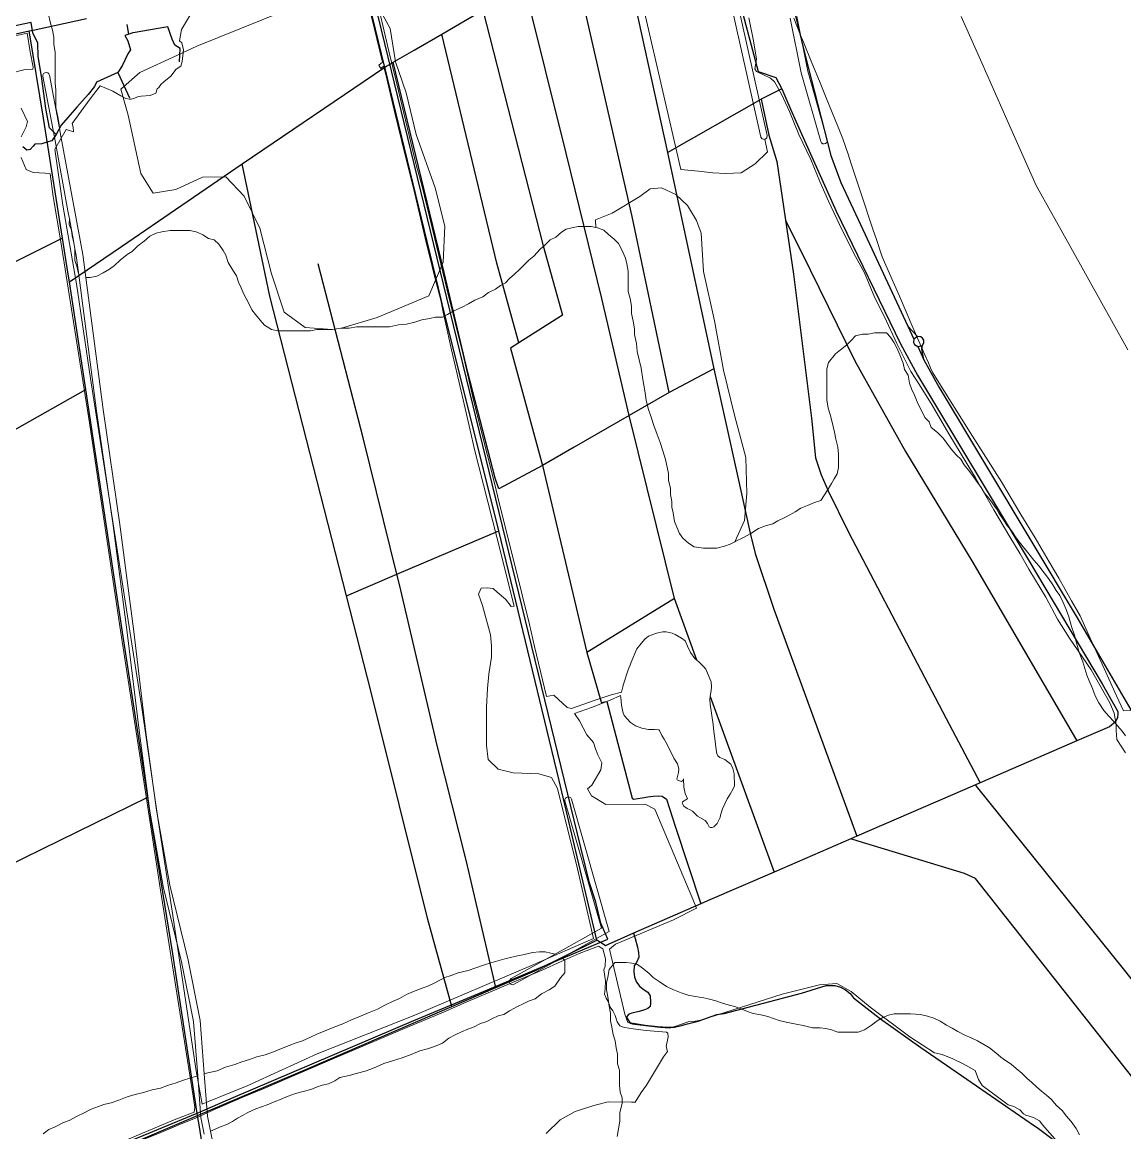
# Model space of a CAD drawing. Header units: metres. Extents: x 3 to 1027712, y 40 to 4430649.
# Drawn here: x 508884 to 510872, y 4403240 to 4405242 of the extents above; entities that cross this region are included whole.
import ezdxf

# ---------------------------------------------------------------- set-up
doc = ezdxf.new("R2010")
doc.units = ezdxf.units.M
doc.header["$MEASUREMENT"] = 0
doc.layers.add('Carreteras_5_km', color=2, linetype='Continuous', lineweight=30)
doc.layers.add('Cauces_artificiales_5_km', color=141, linetype='Continuous', lineweight=30)
for name, color, linetype, lineweight, true_color in [('Habitats_5_km', 7, 'Continuous', 9, 0xbefad2), ('Humedales_5_km', 7, 'Continuous', 9, 0xdbcafc), ('Itinerarios_Espacios_naturales_Protegidos_5_km', 7, 'Continuous', 30, 0x3800b0), ('Zonas_Interes_Minero_5_km', 7, 'Continuous', 9, 0xc0fac1)]:
    doc.layers.add(name, color=color, linetype=linetype, lineweight=lineweight, true_color=true_color)

msp = doc.modelspace()

# ---------------------------------------------------------------- linework, layer by layer
at = {"layer": 'Carreteras_5_km'}
for p, q in [((510498.2, 4404675.3, 2.1), (510480.7, 4404693.7, 2.1)), ((510480.7, 4404693.7, 2.1), (510491.6, 4404670.2, 2.1)), ((510498.2, 4404675.3, 2.1), (510491.6, 4404670.2, 2.1)), ((510498.4, 4404657.5, 2.2), (510507.1, 4404659.1, 2.3)), ((510498.4, 4404657.5, 2.2), (510509.4, 4404633.1, 2.2)), ((510509.3, 4404668.9, 2.2), (510507.3, 4404672.3, 2.2))]:
    msp.add_line(p, q, dxfattribs=at)
for points in [[(510231.9, 4405443.5, 1.4), (510295.2, 4405184.4, 1.4), (510341.8, 4405001.7, 1.5), (510360.1, 4404953.1, 1.5), (510395.5, 4404877, 1.7), (510480.7, 4404693.7, 2.1)], [(510507.3, 4404672.3, 2.2), (510503.9, 4404674.8, 2.2), (510498.2, 4404675.3, 2.1)], [(510491.6, 4404670.2, 2.1), (510490.7, 4404664.6, 2.1), (510492.5, 4404661, 2.1), (510498.4, 4404657.5, 2.2)], [(510509.4, 4404633.1, 2.2), (510506, 4404652.9, 2.3), (510507.1, 4404659.1, 2.3)], [(510507.1, 4404659.1, 2.3), (510509.7, 4404664.2, 2.3), (510509.3, 4404668.9, 2.2)], [(510509.4, 4404633.1, 2.2), (510537.2, 4404583.2, 2), (510785.9, 4404168.2, 2.1), (510882.6, 4404002.4, 2), (510884, 4404000.1, 2)]]:
    msp.add_polyline3d(points, dxfattribs=at)
at = {"layer": 'Cauces_artificiales_5_km'}
for p, q in [((510047.5, 4405007, 3.7), (510216.3, 4405103.2, 3.2)), ((510059.8, 4404203, 2.8), (509902, 4404105.7, 2.5)), ((510124.2, 4404026.3, 0.4), (510239.4, 4403709.8, 2.5))]:
    msp.add_line(p, q, dxfattribs=at)
for points in [[(510128.5, 4405462.9, 2.4), (510210.7, 4405152.8, 2.4), (510242.8, 4405142, 2.8), (510253.7, 4405121.9, 2.9), (510269.7, 4405084.2, 2.9), (510286.6, 4405046.3, 2.9), (510351.5, 4404901.3, 2.9), (510467.4, 4404662.3, 2.9), (510497.8, 4404605.4, 2.9), (510699.1, 4404270.4, 3.4), (510830.9, 4404049, 2.2), (510859.1, 4403998.9, 2.5), (510859.2, 4403995.3, 2.5), (510858.2, 4403988.3, 2.5), (510855.2, 4403981.8, 2.5), (510854.6, 4403980.4, 2.5), (510843.9, 4403971.8, 2.5), (510785.3, 4403946.4, 2.5), (510610.9, 4403870.8, 2.5), (510602.3, 4403867, 2.5), (510583.1, 4403858.7, 2.5), (510388.9, 4403774.6, 2.5), (510377.6, 4403769.7, 2.5), (510239.4, 4403709.8, 2.5), (510119.4, 4403657.8, 2.5), (510107.5, 4403652.6, 2.5), (509986.4, 4403599.4, 2.5), (509940.3, 4403579.2, 2.5), (509935.5, 4403576.9, 2.5), (509935.2, 4403577.1, 2.5), (509920.2, 4403587, 2)], [(509959, 4405409.4, 2.5), (510047.5, 4405007, 3.7), (510130.8, 4404616.9, 3.7), (510172.8, 4404426.9, 3.7), (510196.2, 4404320.8, 3.6), (510205.4, 4404284, 3.6), (510239.1, 4404183.4, 3.3), (510309.3, 4403991.3, 2.9), (510388.9, 4403774.6, 2.5)], [(509468.8, 4404207.9, 3.5), (509559.6, 4404246.8, 3), (509655.5, 4404287.6, 2.5), (509743.3, 4404324.8, 2.5), (509641.4, 4404734.3, 2.8), (509635.8, 4404757.3, 2.8), (509634.6, 4404762.3, 2.8), (509538.1, 4405160.8, 2.8), (509537.6, 4405162.9, 2.8), (509493.5, 4405343.7, 2.2), (509493.5, 4405343.7, 2.2), (509490.4, 4405356.3, 2.2)], [(510050.5, 4404574.1, 2.6), (509983.7, 4404891.6, 2.8), (509876.6, 4405360.3, 2.5)], [(510100.4, 4404091.6, 0.4), (510059.8, 4404203, 2.8), (509978.2, 4404532.7, 2.9), (509929.3, 4404743.9, 3), (509864.5, 4405005.9, 3), (509789.6, 4405308.3, 2.5)], [(508969.4, 4404773.6, 3.6), (509063.1, 4404837.6, 3.2), (509280.8, 4404986.8, 3.2), (509538.1, 4405160.8, 3.2), (509541.2, 4405162.9, 3.2), (509545.4, 4405165.3, 3.2), (509553, 4405169.7, 3), (509590.6, 4405191.3, 2.5), (509640.7, 4405220.5, 2.5), (509714.3, 4405263.4, 2.5)], [(509714.3, 4405263.4, 2.5), (509823.3, 4404838.8, 2.6), (509858.1, 4404713.8, 2.6), (509779.2, 4404663.7, 2.6), (509764.7, 4404654.5, 2.6), (509822.1, 4404442.9, 2.6), (509902, 4404105.7, 2.5), (509927.3, 4404018.5, 2.5), (509927.3, 4404018.5, 2.5), (509928.1, 4404015.6, 2.5), (509938.3, 4404017.5, 2.5), (509983.5, 4403842.9, 2.5), (509986.3, 4403841.4, 2.6), (510001.8, 4403843.3, 2.7), (510011.7, 4403845.2, 2.7), (510021.6, 4403846.7, 2.7), (510031.8, 4403846.9, 2.7), (510038.1, 4403846.6, 2.7), (510045.4, 4403841.2, 2.7), (510062, 4403790.7, 2.7), (510107.5, 4403652.6, 2.5)], [(508848.6, 4405215.8, 2.2), (508896.8, 4405226.1, 3.2), (508904.2, 4405227.7, 2.2), (509000.4, 4405248.3, 2.2)], [(509200.6, 4403270.9, 4.7), (509155.7, 4403562.3, 5), (509117.1, 4403803.3, 3.7), (509110.8, 4403844.5, 3.6), (509065.4, 4404142.2, 3.6), (508998.9, 4404579.8, 3.6), (508969.4, 4404773.6, 3.6), (508967.2, 4404787.9, 3.6), (508956.9, 4404852.8, 3.5), (508922.6, 4405068.8, 3.2), (508896.8, 4405226.1, 3.2)], [(509779.2, 4404663.7, 2.6), (509740, 4404807.7, 3.5), (509640.7, 4405220.5, 2.5)], [(510130.8, 4404616.9, 3.7), (510050.5, 4404574.1, 2.6), (509978.2, 4404532.7, 2.6), (509879.2, 4404475.9, 2.6), (509822.1, 4404442.9, 2.4), (509743.3, 4404400.8, 2), (509736.9, 4404419.7, 2), (509687.7, 4404610.1, 1.8), (509639.7, 4404813.4, 1.8), (509553, 4405169.7, 3)], [(510253.7, 4405121.9, 2.9), (510216.3, 4405103.2, 3.2), (510229.9, 4405038.1, 3.2), (510244.3, 4404990.7, 3.2), (510256.6, 4404909.5, 3.2), (510260.3, 4404884.8, 3.2), (510274.7, 4404787.5, 3.2), (510306.8, 4404528.2, 3.2), (510314, 4404456.8, 3.2), (510324.3, 4404425.8, 3.2), (510336.8, 4404397.2, 3.2), (510373.7, 4404322.3, 3.2), (510549.4, 4403986.5, 2.8), (510610.9, 4403870.8, 2.5)], [(509659, 4403467.3, 4.9), (509615.6, 4403624, 3.6), (509512.6, 4404036.7, 3.6), (509468.8, 4404207.9, 3.5), (509330.4, 4404748.2, 3.4), (509280.8, 4404986.8, 3.2)], [(510260.3, 4404884.8, 3.2), (510304.4, 4404795.2, 3.2), (510385.5, 4404630.3, 3.2), (510476.3, 4404468.2, 3.2), (510597.8, 4404267.8, 3.2), (510785.3, 4403946.4, 2.5)], [(508956.9, 4404852.8, 3.5), (508708.3, 4404728.7, 3.4), (508451.4, 4404600.1, 3.4), (508249.7, 4404497.1, 3.4), (508142, 4404443.4, 3.4), (508125.4, 4404437.2, 3.4), (508073.5, 4404411.4, 3.4), (507760.9, 4404255.9, 3.4), (507566.6, 4404159.2, 3.4), (507301.6, 4404026.4, 3.4), (506976.3, 4403859.6, 3.4), (506853.4, 4403795.9, 3.4), (506848.3, 4403793.4, 3.4), (506841.9, 4403790.3, 2.5), (506838.5, 4403788.7, 2.5)], [(509738.1, 4403501.4, 4.4), (509685.2, 4403728.9, 6.4), (509632.9, 4403935.3, 3.6), (509564.2, 4404228, 2.8), (509559.6, 4404246.8, 2.8), (509498.8, 4404492.8, 2.7), (509418, 4404806, 2.7)], [(507360, 4403651.8, 1.1), (508089.2, 4404065.1, 0.2), (508259.8, 4404161.7, 0), (508260, 4404161.8, 0), (508998.9, 4404579.8, 0.3)], [(508621.9, 4403038.3, 0.5), (508906.9, 4403145.9, 4.6), (509200.6, 4403270.9, 4.7), (509400.7, 4403356.1, 6.4), (509659, 4403467.3, 4.9), (509738.1, 4403501.4, 4.4), (509808.5, 4403531.7, 4), (509920.2, 4403587, 2), (509852.3, 4403874.6, 2), (509743.3, 4404324.8, 2.5)], [(511435, 4402818.9, 2.4), (511358.2, 4402918, 2.4), (511173.2, 4403152.4, 2.4), (511169.8, 4403156.7, 2.4), (510869.1, 4403535.4, 2.2), (510606.9, 4403861.3, 2.5), (510602.3, 4403867, 2.5)], [(508326.2, 4403457.3, 4.9), (508365.5, 4403477.3, 4.3), (508632.5, 4403610.4, 4.2), (509110.8, 4403844.5, 3.6)], [(511341.6, 4402768, 4.3), (511096.3, 4403075.2, 2.7), (511089.6, 4403083.6, 2.6), (510982.9, 4403216.2, 1.8), (510602.6, 4403698.4, 1.8), (510582.8, 4403707.3, 1.8), (510390.8, 4403765.7, 2.5), (510377.6, 4403769.7, 2.5)], [(509986.4, 4403599.4, 2.5), (509989, 4403590.1, 2.2), (509993.4, 4403574.3, 1.5), (509995.4, 4403564.4, 1.5), (509995.6, 4403556.2, 1.5), (509991.8, 4403546.9, 1.5), (509987.6, 4403540.4, 1.5), (509986.5, 4403530.5, 1.5), (509987.7, 4403520.4, 1.5), (509991.8, 4403511, 1.6), (509997.3, 4403503.2, 1.7), (510005.5, 4403497.6, 1.9), (510012, 4403493.4, 1.9), (510016, 4403486.7, 1.9), (510016.9, 4403475.1, 1.9), (510016.9, 4403472.5, 1.9), (510016, 4403467.2, 2), (510012, 4403463.6, 2), (510006.2, 4403461.2, 2), (509996.6, 4403458.3, 2), (509983.2, 4403455.6, 2), (509978, 4403453.4, 2), (509974, 4403449.5, 2), (509974.2, 4403446.7, 2), (509975.1, 4403445, 2), (509976.9, 4403442, 2), (509979.7, 4403438.6, 2), (509985.5, 4403436.5, 1.4), (509985.6, 4403437, 1.3), (510007.4, 4403433.7, 1), (510029.3, 4403431.5, 0.8), (510047.6, 4403429.8, 0.9), (510060.1, 4403429.8, 0.8), (510070.5, 4403432.6, 0.8), (510083.5, 4403436.3, 0.8), (510102.9, 4403440.9, 0.8), (510119.5, 4403446.8, 1.9), (510136.5, 4403453.1, 4.1), (510149.6, 4403455, 4.1), (510289, 4403491.4, 4.1), (510333.3, 4403505.3, 4), (510349.2, 4403505.4, 3.3), (510359.2, 4403502, 3.5), (510368.4, 4403497.3, 4), (510376.7, 4403490.9, 4.1), (510382.7, 4403482.7, 4.2), (510423.5, 4403450.9, 3.6), (510431.6, 4403445.1, 3.6), (510504.1, 4403393.4, 3.6), (510604.6, 4403324.5, 4), (510709, 4403252.2, 3.6), (510713.4, 4403249, 3.6), (510781, 4403198.9, 3.6)], [(509373.4, 4402164.1, 6.3), (509360.3, 4402253.8, 4.5), (509299.6, 4402643.1, 4.5), (509205, 4403242.4, 4.7), (509203.8, 4403250.2, 4.7), (509200.6, 4403270.9, 4.7)]]:
    msp.add_polyline3d(points, dxfattribs=at)
at = {"layer": 'Habitats_5_km'}
for points in [[(510125.1, 4405467.4), (510121.4, 4405464.4), (510120.6, 4405459.9), (510215.6, 4405034.9), (510218.2, 4405031.4), (510222.7, 4405030.4), (510227.4, 4405008.4), (510205.4, 4404986.4), (510180.4, 4404970.4), (510152.4, 4404969.4), (510129.4, 4404970.4), (510103.4, 4404973.4), (510071.4, 4404976.4), (509973.4, 4405401.4), (509995.4, 4405428.4), (510023.4, 4405450.4), (510047.4, 4405466.4), (510060.4, 4405472.4), (510085.4, 4405484.4), (510121.4, 4405482.4)], [(510125.1, 4405467.4), (510129.7, 4405466.4), (510132.3, 4405462.9), (510227.3, 4405037.9), (510226.5, 4405033.4), (510222.7, 4405030.4), (510218.2, 4405031.4), (510215.6, 4405034.9), (510120.6, 4405459.9), (510121.4, 4405464.4)], [(509918, 4404871.6), (509917.4, 4404885.4), (509947.4, 4404897.4), (509997.4, 4404927.4), (510016.4, 4404941.4), (510036.4, 4404943.4), (510062.4, 4404931.4), (510083.4, 4404911.4), (510099.4, 4404884.4), (510108.4, 4404861.4), (510112.4, 4404792.4), (510132.4, 4404703.4), (510148.4, 4404614.4), (510168.4, 4404533.4), (510188.4, 4404457.4), (510190.4, 4404392.4), (510186.4, 4404343.4), (510168.8, 4404305.2), (510160.5, 4404301.1), (510150.3, 4404297.3), (510136.3, 4404293.5), (510126.2, 4404293.5), (510112.2, 4404293.6), (510095.6, 4404296.2), (510085.5, 4404302.5), (510075.3, 4404311.5), (510069, 4404320.4), (510064, 4404331.8), (510060.2, 4404342), (510057.7, 4404357.2), (510055.2, 4404367.4), (510055.2, 4404377.6), (510052.7, 4404390.3), (510052.8, 4404401.7), (510049, 4404415.7), (510049.1, 4404428.4), (510046.6, 4404439.9), (510044.1, 4404453.8), (510039.1, 4404469.1), (510034, 4404484.4), (510029, 4404498.4), (510022.7, 4404514.9), (510017.7, 4404530.1), (510012.6, 4404545.4), (510008.9, 4404560.7), (510006.4, 4404577.2), (510002.7, 4404597.5), (510000.2, 4404617.9), (509996.4, 4404633.1), (509992.7, 4404648.4), (509991.5, 4404662.4), (509987.7, 4404678.9), (509987.8, 4404689.1), (509985.3, 4404703), (509982.8, 4404717), (509982.8, 4404729.7), (509980.3, 4404743.7), (509976.6, 4404756.4), (509976.6, 4404770.4), (509976.7, 4404783.1), (509976.7, 4404793.3), (509974.2, 4404806), (509971.7, 4404816.2), (509965.4, 4404831.4), (509959.1, 4404842.9), (509951.5, 4404850.5), (509941.3, 4404859.4), (509932.5, 4404867.1), (509921, 4404870.9)], [(509844.8, 4403561.9), (509928.3, 4403608.4), (509862.6, 4403837.9), (509862.5, 4403840.4), (509863.5, 4403842.9), (509865.4, 4403844.4), (509868, 4403845.4), (509870.7, 4403844.9), (509872.9, 4403843.4), (509874.2, 4403840.9), (509942.5, 4403602.4), (509857.2, 4403555), (509771.3, 4403507.4), (509768.7, 4403506.4), (509766.1, 4403506.9), (509763.9, 4403508.4), (509762.6, 4403510.9), (509762.5, 4403513.4), (509763.6, 4403515.9), (509765.5, 4403517.9)], [(509857.2, 4403555), (509862.4, 4403550.8), (509862.4, 4403539.3), (509862.3, 4403527.9), (509854.6, 4403519), (509844.4, 4403503.8), (509834.2, 4403497.5), (509820.2, 4403489.9), (509808.7, 4403481), (509797.2, 4403477.2), (509787, 4403472.1), (509776.8, 4403467.1), (509762.8, 4403459.5), (509752.6, 4403453.2), (509742.4, 4403450.6), (509732.2, 4403445.6), (509722, 4403440.5), (509710.5, 4403436.7), (509699.1, 4403430.4), (509687.6, 4403426.6), (509676.1, 4403421.6), (509664.7, 4403416.5), (509653.2, 4403410.2), (509641.7, 4403401.3), (509627.7, 4403395), (509614.9, 4403391.2), (509600.9, 4403387.4), (509585.6, 4403381.1), (509569.1, 4403374.8), (509553.8, 4403369.7), (509535.9, 4403364.7), (509523.2, 4403358.4), (509513, 4403354.6), (509502.8, 4403350.8), (509488.8, 4403347), (509473.5, 4403343.2), (509457, 4403339.5), (509448, 4403333.1), (509436.6, 4403328.1), (509425.1, 4403325.6), (509414.9, 4403321.8), (509404.7, 4403318), (509390.7, 4403314.2), (509376.7, 4403310.4), (509363.9, 4403305.4), (509351.2, 4403300.3), (509338.5, 4403295.3), (509325.7, 4403290.2), (509315.5, 4403286.4), (509305.3, 4403282.6), (509291.3, 4403276.3), (509282.4, 4403271.2), (509272.2, 4403266.2), (509263.2, 4403259.8), (509253, 4403254.8), (509242.9, 4403251), (509223.8, 4403242.3), (509218.4, 4403269.4), (509212.6, 4403345.7), (509219.1, 4403347.6), (509235.6, 4403351.4), (509250.9, 4403357.7), (509267.5, 4403362.8), (509280.2, 4403367.8), (509294.2, 4403371.6), (509307, 4403376.7), (509322.2, 4403380.4), (509337.5, 4403385.5), (509351.6, 4403391.8), (509365.6, 4403396.9), (509378.3, 4403401.9), (509389.8, 4403405.7), (509403.8, 4403412), (509416.6, 4403418.3), (509430.6, 4403423.4), (509444.6, 4403429.7), (509462.4, 4403436), (509477.7, 4403443.6), (509494.3, 4403449.9), (509509.6, 4403456.3), (509524.9, 4403462.6), (509538.9, 4403470.2), (509551.7, 4403476.5), (509564.4, 4403481.5), (509577.1, 4403489.1), (509589.9, 4403494.2), (509605.2, 4403500.5), (509615.4, 4403504.3), (509629.4, 4403510.6), (509646, 4403519.5), (509657.4, 4403523.3), (509670.2, 4403528.3), (509688, 4403532.1), (509702, 4403537.1), (509717.3, 4403542.2), (509728.8, 4403546), (509741.5, 4403549.8), (509754.3, 4403553.5), (509767, 4403556.1), (509777.2, 4403558.6), (509789.9, 4403561.1), (509803.9, 4403564.9), (509816.7, 4403566.1), (509826.8, 4403566.1), (509837, 4403563.5), (509844.8, 4403561.9), (509765.5, 4403517.9), (509763.6, 4403515.9), (509762.5, 4403513.4), (509762.6, 4403510.9), (509763.9, 4403508.4), (509766.1, 4403506.9), (509768.7, 4403506.4), (509771.3, 4403507.4)]]:
    msp.add_lwpolyline(points, close=True, dxfattribs=at)
for points in [[(509529.4, 4405263.4), (509547.4, 4405230.4), (509557.4, 4405170.4), (509576.4, 4405114.4), (509594.4, 4405039.4), (509628.4, 4404943.4), (509646.4, 4404874.4), (509643.4, 4404809.4), (509617.4, 4404748.4), (509524.4, 4404709.4), (509460.1, 4404690.2), (509458.5, 4404690.2), (509442.9, 4404687.9), (509394.4, 4404691.4), (509356.4, 4404719.4), (509333.4, 4404788.4), (509312.4, 4404870.4), (509284.4, 4404928.4), (509251.4, 4404963.4), (509209.4, 4404962.4), (509161.4, 4404940.4), (509120.4, 4404933.4), (509098.4, 4404969.4), (509075.4, 4405074.4), (509062.4, 4405121.4), (509096.4, 4405151.4), (509164.4, 4405182.4), (509199.4, 4405198.4), (509394.4, 4405277.4)], [(508931.4, 4405258.2), (508935.1, 4405240.4), (508938.9, 4405227.6), (508941.4, 4405214.9), (508941.4, 4405202.2), (508943.8, 4405187), (508943.8, 4405173), (508943.7, 4405160.3), (508943.7, 4405143.8), (508943.6, 4405132.3), (508944.8, 4405119.6), (508944.8, 4405105.6), (508944.7, 4405087.9), (508948.5, 4405071.3), (508951, 4405057.3), (508950.9, 4405054.1), (508933.3, 4405146.4), (508932.4, 4405148.9), (508930.4, 4405150.9), (508927.8, 4405151.4), (508925.1, 4405150.9), (508922.9, 4405149.4), (508921.6, 4405146.9), (508921.5, 4405144.4), (508942.5, 4405034.4), (508966.8, 4404901.6), (508966.9, 4404901), (508967.3, 4404899), (508969.4, 4404887.5), (508969.3, 4404876.9), (508973.1, 4404866.7), (508974.3, 4404856.5), (508976.8, 4404846.3), (508977.2, 4404844.5), (508979.3, 4404833.1), (508979.3, 4404823.5), (508979.3, 4404812), (508983, 4404801.9), (508985.5, 4404790.4), (508985.6, 4404790.4), (509018.5, 4404541.4), (509048.5, 4404334.4), (509073.5, 4404141.9), (509095.5, 4403959.9), (509114.5, 4403819.4), (509138.5, 4403683.4), (509171.6, 4403547.9), (509193.4, 4403440.4), (509200.8, 4403342.3), (509188.5, 4403338.8), (509173.2, 4403333.7), (509161.7, 4403330), (509146.4, 4403324.9), (509133.7, 4403319.9), (509118.4, 4403317.3), (509103.1, 4403312.3), (509087.8, 4403308.5), (509073.8, 4403304.7), (509058.5, 4403298.4), (509044.5, 4403293.4), (509031.8, 4403290.9), (509021.6, 4403287.1), (509008.9, 4403282), (508996.1, 4403275.7), (508983.4, 4403269.4), (508969.3, 4403261.8), (508959.1, 4403258), (508943.8, 4403250.4), (508932.4, 4403245.3), (508922.2, 4403237.7)], [(510280.3, 4405251.9), (510300.3, 4405153.9), (510335.2, 4405029.9), (510335.4, 4405027.4), (510334.4, 4405024.9), (510332.4, 4405023.4), (510329.8, 4405022.4), (510327.2, 4405022.9), (510325, 4405024.4), (510323.7, 4405026.9), (510288.6, 4405150.9), (510268.6, 4405248.9)], [(509212.6, 4403237.1), (509206.4, 4403267.4), (509200.8, 4403342.3), (509193.4, 4403440.4), (509171.6, 4403547.9), (509138.5, 4403683.4), (509114.5, 4403819.4), (509095.5, 4403959.9), (509073.5, 4404141.9), (509048.5, 4404334.4), (509018.5, 4404541.4), (508985.6, 4404790.4), (508981.5, 4404821.4), (508979.3, 4404833.1), (508977.2, 4404844.5), (508969.4, 4404887.5), (508967.3, 4404899), (508966.8, 4404901.6), (508942.5, 4405034.4), (508921.5, 4405144.4), (508921.6, 4405146.9), (508922.9, 4405149.4), (508925.1, 4405150.9), (508927.8, 4405151.4), (508930.4, 4405150.9), (508932.4, 4405148.9), (508933.3, 4405146.4), (508950.9, 4405054.1), (508954.3, 4405036.4), (508993.4, 4404823.4), (508998.9, 4404781.5), (509030.4, 4404543.4), (509060.4, 4404336.4), (509085.4, 4404143.4), (509107.4, 4403961.4), (509126.4, 4403821.4), (509150.3, 4403685.9), (509183.3, 4403550.9), (509205.4, 4403442.4), (509212.6, 4403345.7), (509218.4, 4403269.4), (509223.8, 4403242.3), (509241.4, 4403155.4)], [(509241.4, 4403155.4), (509223.8, 4403242.3), (509242.9, 4403251), (509253, 4403254.8), (509263.2, 4403259.8), (509272.2, 4403266.2), (509282.4, 4403271.2), (509291.3, 4403276.3), (509305.3, 4403282.6), (509315.5, 4403286.4), (509325.7, 4403290.2), (509338.5, 4403295.3), (509351.2, 4403300.3), (509363.9, 4403305.4), (509376.7, 4403310.4), (509390.7, 4403314.2), (509404.7, 4403318), (509414.9, 4403321.8), (509425.1, 4403325.6), (509436.6, 4403328.1), (509448, 4403333.1), (509457, 4403339.5), (509473.5, 4403343.2), (509488.8, 4403347), (509502.8, 4403350.8), (509513, 4403354.6), (509523.2, 4403358.4), (509535.9, 4403364.7), (509553.8, 4403369.7), (509569.1, 4403374.8), (509585.6, 4403381.1), (509600.9, 4403387.4), (509614.9, 4403391.2), (509627.7, 4403395), (509641.7, 4403401.3), (509653.2, 4403410.2), (509664.7, 4403416.5), (509676.1, 4403421.6), (509687.6, 4403426.6), (509699.1, 4403430.4), (509710.5, 4403436.7), (509722, 4403440.5), (509732.2, 4403445.6), (509742.4, 4403450.6), (509752.6, 4403453.2), (509762.8, 4403459.5), (509776.8, 4403467.1), (509787, 4403472.1), (509797.2, 4403477.2), (509808.7, 4403481), (509820.2, 4403489.9), (509834.2, 4403497.5), (509844.4, 4403503.8), (509854.6, 4403519), (509862.3, 4403527.9), (509862.4, 4403539.3), (509862.4, 4403550.8), (509857.2, 4403555), (509942.5, 4403602.4), (509874.2, 4403840.9), (509872.9, 4403843.4), (509870.7, 4403844.9), (509868, 4403845.4), (509865.4, 4403844.4), (509863.5, 4403842.9), (509862.5, 4403840.4), (509862.6, 4403837.9), (509928.3, 4403608.4), (509844.8, 4403561.9), (509837, 4403563.5), (509826.8, 4403566.1), (509816.7, 4403566.1), (509803.9, 4403564.9), (509789.9, 4403561.1), (509777.2, 4403558.6), (509767, 4403556.1), (509754.3, 4403553.5), (509741.5, 4403549.8), (509728.8, 4403546), (509717.3, 4403542.2), (509702, 4403537.1), (509688, 4403532.1), (509670.2, 4403528.3), (509657.4, 4403523.3), (509646, 4403519.5), (509629.4, 4403510.6), (509615.4, 4403504.3), (509605.2, 4403500.5), (509589.9, 4403494.2), (509577.1, 4403489.1), (509564.4, 4403481.5), (509551.7, 4403476.5), (509538.9, 4403470.2), (509524.9, 4403462.6), (509509.6, 4403456.3), (509494.3, 4403449.9), (509477.7, 4403443.6), (509462.4, 4403436), (509444.6, 4403429.7), (509430.6, 4403423.4), (509416.6, 4403418.3), (509403.8, 4403412), (509389.8, 4403405.7), (509378.3, 4403401.9), (509365.6, 4403396.9), (509351.6, 4403391.8), (509337.5, 4403385.5), (509322.2, 4403380.4), (509307, 4403376.7), (509294.2, 4403371.6), (509280.2, 4403367.8), (509267.5, 4403362.8), (509250.9, 4403357.7), (509235.6, 4403351.4), (509219.1, 4403347.6), (509212.6, 4403345.7), (509205.4, 4403442.4), (509183.3, 4403550.9), (509150.3, 4403685.9), (509126.4, 4403821.4), (509107.4, 4403961.4), (509085.4, 4404143.4), (509060.4, 4404336.4), (509030.4, 4404543.4), (508998.9, 4404781.5), (509007.1, 4404781.5), (509018.6, 4404784), (509030.1, 4404790.3), (509041.5, 4404796.6), (509050.5, 4404803), (509060.7, 4404813.1), (509073.5, 4404823.3), (509082.4, 4404828.3), (509092.6, 4404838.5), (509104.1, 4404847.3), (509114.3, 4404856.2), (509125.8, 4404861.3), (509136, 4404863.8), (509151.2, 4404866.3), (509165.2, 4404866.3), (509175.4, 4404866.2), (509186.9, 4404866.2), (509199.6, 4404863.6), (509209.7, 4404858.5), (509219.9, 4404852.2), (509230.1, 4404849.6), (509238.9, 4404841.9), (509246.5, 4404830.5), (509251.6, 4404821.6), (509255.3, 4404808.9), (509264.2, 4404794.9), (509270.5, 4404784.7), (509274.3, 4404773.2), (509279.3, 4404763.1), (509283.1, 4404752.9), (509288.2, 4404744), (509293.2, 4404733.8), (509298.3, 4404723.6), (509304.6, 4404714.7), (509313.5, 4404704.5), (509321.1, 4404695.6), (509333.8, 4404688), (509345.2, 4404685.4), (509357.9, 4404685.4), (509371.9, 4404685.3), (509387.2, 4404685.3), (509403.7, 4404685.3), (509415.2, 4404687.8), (509427.9, 4404687.8), (509441.9, 4404687.7), (509442.9, 4404687.9), (509458.5, 4404690.2), (509460.1, 4404690.2), (509473.7, 4404690.2), (509487.7, 4404692.7), (509500.5, 4404692.7), (509515.7, 4404692.7), (509531, 4404692.6), (509546.3, 4404692.6), (509562.8, 4404696.4), (509576.8, 4404697.6), (509592.1, 4404701.4), (509604.8, 4404705.2), (509618.8, 4404707.7), (509629, 4404710.2), (509641.8, 4404710.2), (509650.7, 4404715.2), (509662.2, 4404721.5), (509677.5, 4404727.9), (509688.9, 4404734.2), (509700.4, 4404740.5), (509714.4, 4404746.8), (509724.6, 4404754.4), (509737.4, 4404760.8), (509746.3, 4404767.1), (509755.2, 4404772.2), (509762.9, 4404779.8), (509771.8, 4404787.4), (509780.8, 4404796.3), (509789.7, 4404805.1), (509797.4, 4404812.7), (509806.3, 4404820.3), (509817.8, 4404833), (509826.8, 4404840.6), (509835.7, 4404849.5), (509845.9, 4404854.6), (509856.1, 4404863.4), (509865, 4404868.5), (509875.2, 4404871), (509886.7, 4404873.5), (509896.9, 4404873.5), (509909.6, 4404873.5), (509918, 4404871.6), (509921, 4404870.9), (509932.5, 4404867.1), (509941.3, 4404859.4), (509951.5, 4404850.5), (509959.1, 4404842.9), (509965.4, 4404831.4), (509971.7, 4404816.2), (509974.2, 4404806), (509976.7, 4404793.3), (509976.7, 4404783.1), (509976.6, 4404770.4), (509976.6, 4404756.4), (509980.3, 4404743.7), (509982.8, 4404729.7), (509982.8, 4404717), (509985.3, 4404703), (509987.8, 4404689.1), (509987.7, 4404678.9), (509991.5, 4404662.4), (509992.7, 4404648.4), (509996.4, 4404633.1), (510000.2, 4404617.9), (510002.7, 4404597.5), (510006.4, 4404577.2), (510008.9, 4404560.7), (510012.6, 4404545.4), (510017.7, 4404530.1), (510022.7, 4404514.9), (510029, 4404498.4), (510034, 4404484.4), (510039.1, 4404469.1), (510044.1, 4404453.8), (510046.6, 4404439.9), (510049.1, 4404428.4), (510049, 4404415.7), (510052.8, 4404401.7), (510052.7, 4404390.3), (510055.2, 4404377.6), (510055.2, 4404367.4), (510057.7, 4404357.2), (510060.2, 4404342), (510064, 4404331.8), (510069, 4404320.4), (510075.3, 4404311.5), (510085.5, 4404302.5), (510095.6, 4404296.2), (510112.2, 4404293.6), (510126.2, 4404293.5), (510136.3, 4404293.5), (510150.3, 4404297.3), (510160.5, 4404301.1), (510168.8, 4404305.2), (510170.7, 4404306.2), (510183.5, 4404312.5), (510197.5, 4404320.1), (510211.5, 4404328.9), (510224.3, 4404334), (510237, 4404337.8), (510246, 4404342.8), (510258.7, 4404349.2), (510268.9, 4404354.2), (510277.8, 4404359.3), (510288, 4404365.6), (510299.5, 4404370.7), (510312.2, 4404375.7), (510323.7, 4404379.5), (510330.1, 4404389.7), (510337.8, 4404401.1), (510342.9, 4404410), (510348, 4404418.9), (510353.2, 4404427.7), (510355.8, 4404439.2), (510355.8, 4404449.3), (510355.9, 4404463.3), (510354.6, 4404476), (510350.9, 4404490), (510348.4, 4404502.7), (510345.9, 4404512.9), (510343.4, 4404523.1), (510340.9, 4404534.5), (510337.1, 4404545.9), (510334.6, 4404561.2), (510334.7, 4404573.9), (510334.7, 4404584.1), (510334.7, 4404595.5), (510334.8, 4404605.7), (510334.8, 4404617.1), (510337.4, 4404628.5), (510350.2, 4404643.8), (510359.1, 4404651.4), (510370.6, 4404660.2), (510378.3, 4404667.8), (510386, 4404676.7), (510398.7, 4404679.2), (510408.9, 4404679.2), (510420.3, 4404681.7), (510430.5, 4404681.7), (510442, 4404681.7), (510449.6, 4404674), (510455.9, 4404663.9), (510460.9, 4404655), (510466, 4404642.2), (510472.3, 4404627), (510474.8, 4404615.5), (510481.1, 4404605.3), (510483.6, 4404591.4), (510487.4, 4404581.2), (510492.4, 4404569.7), (510498.7, 4404554.5), (510506.3, 4404539.2), (510511.3, 4404529), (510518.9, 4404521.4), (510522.7, 4404511.2), (510534.1, 4404502.3), (510544.3, 4404492.1), (510550.6, 4404483.2), (510559.5, 4404471.7), (510568.3, 4404461.6), (510575.9, 4404453.9), (510582.3, 4404443.7), (510592.4, 4404431), (510598.7, 4404422.1), (510606.3, 4404411.9), (510612.6, 4404403), (510619, 4404392.8), (510626.6, 4404383.9), (510632.9, 4404375), (510640.5, 4404364.8), (510645.5, 4404355.9), (510653.1, 4404344.5), (510659.4, 4404334.3), (510668.3, 4404324.1), (510674.6, 4404313.9), (510681, 4404305), (510688.6, 4404296.1), (510698.7, 4404283.4), (510707.5, 4404271.9), (510716.4, 4404261.7), (510726.5, 4404249), (510734.1, 4404238.8), (510741.7, 4404227.4), (510748, 4404217.2), (510754.4, 4404208.3), (510760.7, 4404195.6), (510765.7, 4404182.8), (510770.8, 4404170.1), (510775.8, 4404152.3), (510780.8, 4404137.1), (510784.6, 4404123.1), (510789.6, 4404105.3), (510795.9, 4404088.7), (510803.4, 4404064.6), (510807.2, 4404054.4), (510813.5, 4404040.4), (510818.5, 4404027.7), (510824.9, 4404015), (510833.7, 4404001), (510842.6, 4403990.8), (510851.5, 4403981.9), (510859, 4403973), (510866.6, 4403964), (510873, 4403955.1)], [(510790, 4403236.1), (510783.7, 4403247.5), (510774.8, 4403260.3), (510765.9, 4403270.5), (510759.6, 4403279.4), (510748.2, 4403289.6), (510739.3, 4403299.7), (510730.5, 4403307.4), (510721.6, 4403315), (510712.7, 4403322.7), (510703.8, 4403330.3), (510695, 4403338), (510686.1, 4403346.9), (510675.9, 4403355.8), (510667.1, 4403363.4), (510656.9, 4403369.8), (510648, 4403376.2), (510639.2, 4403383.8), (510627.7, 4403392.8), (510617.6, 4403399.1), (510606.2, 4403405.5), (510594.7, 4403410.6), (510583.3, 4403415.7), (510570.6, 4403422.1), (510560.4, 4403428.5), (510550.3, 4403433.6), (510538.9, 4403441.2), (510527.4, 4403446.3), (510516, 4403450.2), (510503.3, 4403452.8), (510485.5, 4403454.1), (510471.5, 4403454.1), (510456.2, 4403454.1), (510446, 4403451.6), (510435.8, 4403447.8), (510425.6, 4403441.5), (510415.4, 4403433.9), (510402.7, 4403425), (510391.2, 4403421.2), (510379.7, 4403421.3), (510368.3, 4403421.3), (510354.3, 4403421.3), (510342.9, 4403425.2), (510332.7, 4403427.7), (510322.5, 4403429), (510308.5, 4403429), (510292, 4403432.9), (510279.3, 4403435.5), (510261.5, 4403439.3), (510248.8, 4403441.9), (510238.6, 4403445.7), (510228.4, 4403449.6), (510215.7, 4403452.1), (510201.7, 4403454.7), (510191.6, 4403458.5), (510181.4, 4403462.4), (510168.7, 4403467.5), (510158.5, 4403470), (510144.6, 4403473.9), (510134.4, 4403477.7), (510123, 4403480.3), (510112.8, 4403482.9), (510097.5, 4403485.4), (510084.8, 4403488), (510072.1, 4403491.8), (510056.9, 4403498.2), (510045.4, 4403503.3), (510032.7, 4403512.3), (510021.3, 4403519.9), (510013.7, 4403527.6), (510002.3, 4403536.5), (509993.4, 4403542.8), (509983.3, 4403545.4), (509973.1, 4403546.7), (509962.9, 4403546.7), (509952.7, 4403546.8), (509942.5, 4403534.1), (509939.9, 4403520.1), (509937.3, 4403509.9), (509937.3, 4403497.2), (509939.8, 4403484.5), (509942.2, 4403468), (509944.7, 4403455.3), (509944.7, 4403441.3), (509947.2, 4403429.9), (509949.7, 4403417.1), (509953.4, 4403405.7), (509954.7, 4403393), (509957.2, 4403381.5), (509957.1, 4403363.8), (509960.9, 4403352.3), (509960.8, 4403338.3), (509960.8, 4403325.6), (509962, 4403312.9), (509965.8, 4403302.7), (509965.7, 4403292.6), (509961.8, 4403276.1), (509961.8, 4403260.8), (509959.2, 4403246.8), (509956.6, 4403232.9)], [(508922.2, 4403237.7), (508932.4, 4403245.3), (508943.8, 4403250.4), (508959.1, 4403258), (508969.3, 4403261.8), (508983.4, 4403269.4), (508996.1, 4403275.7), (509008.9, 4403282), (509021.6, 4403287.1), (509031.8, 4403290.9), (509044.5, 4403293.4), (509058.5, 4403298.4), (509073.8, 4403304.7), (509087.8, 4403308.5), (509103.1, 4403312.3), (509118.4, 4403317.3), (509133.7, 4403319.9), (509146.4, 4403324.9), (509161.7, 4403330), (509173.2, 4403333.7), (509188.5, 4403338.8), (509200.8, 4403342.3), (509206.4, 4403267.4), (509212.6, 4403237.1)]]:
    msp.add_lwpolyline(points, dxfattribs=at)
at = {"layer": 'Humedales_5_km'}
for points in [[(510750.6, 4403223.4, 1.2), (510731.9, 4403244.3, 1.2), (510723.9, 4403253.6, 1.2), (510717.9, 4403261.5, 1.2), (510706.9, 4403267, 1.2), (510693.2, 4403271.3, 1.2), (510689, 4403273.7, 1.2), (510682.3, 4403281, 1.2), (510671.8, 4403287.2, 1.2), (510661.6, 4403290.2, 1.2), (510642.4, 4403304.6, 1.2), (510614.7, 4403324.8, 1.2), (510608, 4403335.8, 1.2), (510602, 4403352, 1.2), (510580.1, 4403364, 1.2), (510561.7, 4403373.2, 1.2), (510542.5, 4403381.1, 1.2), (510528.5, 4403383.9, 1.2), (510483.9, 4403412.8, 1.2), (510412.7, 4403465.9, 1.2), (510378.5, 4403494.3, 1.2), (510352.6, 4403509, 1.2), (510321.5, 4403506.7, 1.2), (510253.9, 4403489.5, 1.2), (510107.5, 4403442.5, 1.2), (510093.4, 4403440.5, 1.2), (510084.5, 4403439.7, 1.2), (510062.4, 4403431.9, 1.2), (510051.6, 4403428.4, 1.2), (510034.6, 4403429.5, 1.2), (510029, 4403429.9, 1.2), (509987.7, 4403435.1, 1.2), (509984.5, 4403435.5, 1.2), (509976, 4403438.7, 1.2), (509970.5, 4403453.5, 1.2), (509942.8, 4403570.6, 1.2), (509953.5, 4403580, 1.2), (510058.5, 4403623.7, 1.2), (510099.8, 4403644.9, 1.2), (510092.8, 4403661.1, 1.2), (510024.5, 4403822.9, 1.2), (510007.3, 4403832.2, 1.2), (509936.1, 4403831.5, 1.1), (509910.2, 4403847.3, 1.1), (509903, 4403859.8, 1.1), (509911.3, 4403866.2, 1.1), (509927.2, 4403894.1, 1.1), (509928.8, 4403906.5, 1.1), (509922.1, 4403921.1, 1.1), (509917.9, 4403932, 1.1), (509913.9, 4403943.4, 1.1), (509902.2, 4403957.2, 1.1), (509889, 4403982.2, 1.1), (509880, 4403995.4, 1.1), (509910.5, 4404006.6, 1.1), (509943.9, 4404019.8, 1.1), (509962.9, 4404027.8, 1.1), (509963.1, 4404024.7, 1.1), (509964.7, 4404010.6, 1.1), (509966.7, 4403998.7, 1.1), (509969.4, 4403992.2, 1.1), (509980.6, 4403979.5, 1.1), (509989.6, 4403973.2, 1.1), (510001.1, 4403969.2, 1.1), (510013, 4403967, 1.1), (510024, 4403967, 1.1), (510031.6, 4403966.4, 1.1), (510033, 4403965.2, 1.1), (510037.2, 4403956, 1.1), (510041.7, 4403949.5, 1.1), (510047.7, 4403938.7, 1.1), (510059, 4403914.8, 1.1), (510065.4, 4403904.9, 1.1), (510068, 4403895.8, 1.1), (510067.4, 4403889.5, 1.1), (510064.4, 4403877.4, 1.1), (510065.1, 4403875.7, 1.1), (510068.8, 4403874, 1.1), (510072.8, 4403873.2, 1.1), (510074.3, 4403874, 1.1), (510075.4, 4403875.6, 1.1), (510076, 4403877.6, 1.1), (510076.6, 4403862.8, 1.1), (510079, 4403851.1, 1.1), (510083.6, 4403841.6, 1.1), (510082, 4403841.3, 1.1), (510074.7, 4403836.6, 1.1), (510073.7, 4403833.8, 1.1), (510077, 4403828.7, 1.1), (510082.9, 4403824.1, 1.1), (510088.3, 4403822.2, 1.1), (510092.6, 4403819.7, 1.1), (510101.3, 4403810.6, 1.1), (510105.6, 4403808.1, 1.1), (510115.1, 4403802.4, 1.1), (510119.8, 4403797.2, 1.1), (510122.4, 4403791.3, 1.1), (510125.2, 4403790, 1.1), (510128.1, 4403790, 1.1), (510130.9, 4403791.5, 1.1), (510137.1, 4403797.1, 1.1), (510142.2, 4403808.3, 1.1), (510143.2, 4403812.4, 1.1), (510146.3, 4403823.6, 1.1), (510155.2, 4403841.6, 1.1), (510160.1, 4403849.9, 1.1), (510165.6, 4403859.5, 1.1), (510168.2, 4403865.4, 1.1), (510167.7, 4403886.7, 1.1), (510165.4, 4403896.7, 1.1), (510161.8, 4403904.3, 1.1), (510156.4, 4403908.7, 1.1), (510150.9, 4403912.7, 1.1), (510141.9, 4403916.2, 1.1), (510138.2, 4403919.3, 1.1), (510136.3, 4403923.4, 1.1), (510135.1, 4403930.2, 1.1), (510132.6, 4403950.8, 1.1), (510130.7, 4403963.4, 1.1), (510129.5, 4403975.9, 1.1), (510124.4, 4404012.3, 1.1), (510123.5, 4404021.5, 1.1), (510124.2, 4404026.3, 1.1), (510125.3, 4404034.3, 1.1), (510126.1, 4404036.8, 1.1), (510127, 4404043.6, 1.1), (510126.3, 4404052.4, 1.1), (510116.6, 4404075.5, 1.1), (510113.2, 4404079.8, 1.1), (510104.6, 4404088.1, 1.1), (510100.4, 4404091.6, 1.1), (510096.8, 4404094.5, 1.1), (510089.1, 4404105.3, 1.1), (510083.6, 4404117, 1.1), (510079, 4404126.5, 1.1), (510072.5, 4404131.3, 1.1), (510061.4, 4404138, 1.1), (510055.7, 4404140.6, 1.1), (510044.8, 4404143.1, 1.1), (510039.2, 4404143, 1.1), (510027.6, 4404140.2, 1.1), (510013.4, 4404135.1, 1.1), (510006.6, 4404129.7, 1.1), (509999.8, 4404121.8, 1.1), (509991.9, 4404111.9, 1.1), (509981.9, 4404088.2, 1.1), (509980.9, 4404084.6, 1.1), (509976.7, 4404074.2, 1.1), (509967.4, 4404046.4, 1.1), (509966.8, 4404043.8, 1.1), (509964.7, 4404033.8, 1.1), (509946, 4404029.4, 1.1), (509916.8, 4404019.8, 1.1), (509874.7, 4404004.7, 1.1), (509866.7, 4404006.3, 1.1), (509842.5, 4404028.6, 1.1), (509829.3, 4404026.4, 1.1), (509807.9, 4404116.4, 1), (509798.8, 4404156.1, 1), (509772.1, 4404263, 1), (509743.9, 4404375.3, 1), (509735.5, 4404410.9, 1), (509698.6, 4404558.3, 1), (509678.3, 4404644.4, 1), (509650.6, 4404758.7, 1), (509627.5, 4404853.5, 1), (509605, 4404945.5, 1), (509594.7, 4404985, 1), (509559.8, 4405130.5, 1), (509545.4, 4405189.4, 1), (509519.3, 4405300.7, 1)], [(509508.8, 4405273.6, 0.4), (509534, 4405170, 0.6), (509527.4, 4405164.3, 0.3), (509530.8, 4405158.7, 0.5), (509535.5, 4405162.8, 0.9), (509539.1, 4405149.8, 0.7), (509554.9, 4405083.3, 0.6), (509575.5, 4404999.8, 0.3), (509589.5, 4404942.8, 0.6), (509613.3, 4404842.6, 0.5), (509623.3, 4404801.7, 0.6), (509628.6, 4404779.4, 0.7), (509638.8, 4404740.8, 0.4), (509643.2, 4404719.1, 0.5), (509647, 4404702.8, 0.4), (509658, 4404651.2, 0.1), (509675.7, 4404576.6, 0.1), (509691.6, 4404506.5, 0.1), (509699.7, 4404471.3, 0.1), (509739.8, 4404313.3, 0.4), (509770.8, 4404189.2, 0.4), (509765.5, 4404188.7, 0.4), (509755.5, 4404201.8, 0.4), (509740.3, 4404214.5, 0.4), (509733.4, 4404220.8, 0.4), (509722.4, 4404222.3, 0.4), (509711.4, 4404221.3, 0.4), (509706.6, 4404210.8, 0.4), (509714, 4404190.3, 0.4), (509728.7, 4404137.7, 0.4), (509730.3, 4404117.7, 0.4), (509730.3, 4404097.2, 0.4), (509725.6, 4404066.7, 0.4), (509722.9, 4404040.4, 0.4), (509721.3, 4404007.2, 0.4), (509721.3, 4403989.9, 0.4), (509721.3, 4403937.8, 0.4), (509724, 4403912.6, 0.4), (509742.4, 4403895.2, 0.4), (509769.2, 4403888.9, 0.4), (509815.5, 4403886.8, 0.4), (509838.1, 4403879.9, 0.4), (509849.2, 4403860.5, 0.4), (509885.4, 4403715.3, 0.4), (509913.9, 4403590.1, 0.4), (509806.6, 4403543.3, 0.4), (509592, 4403451.8, 0.4), (509416.3, 4403381.9, 0.4), (509290.1, 4403324.5, 0.4), (509220.4, 4403295.8, 0.4), (509208.6, 4403291, 0.4), (509197.9, 4403351.3, 0.4), (509154.7, 4403639.2, 0.4), (509129.1, 4403806.7, 0.4), (509100.6, 4404002.1, 0.4), (509072.4, 4404182.4, 0.4), (509042.8, 4404372.2, 0.3), (509007.3, 4404599.7, 0.3), (508982.4, 4404770.2, 0.3), (508957.6, 4404912.1, 0.3), (508943.4, 4405013.3, 0.3), (508963.6, 4405048.6, 0.4), (508977, 4405044.5, 0.1), (508976.4, 4405052.6, 0.2), (508974.4, 4405059, 0.3), (509006.8, 4405104, 0.2), (509024.7, 4405127.3, 0.4), (509047.5, 4405117.5, 0.5), (509062.2, 4405109.2, 0.3), (509070.9, 4405104.5, 0.4), (509078, 4405103, 0.3), (509080.6, 4405103.2, 0.3), (509085.4, 4405104.5, 0.4), (509093.9, 4405107.8, 0.5), (509098.9, 4405108.6, 0.5), (509115, 4405109.5, 0.4), (509125, 4405114.2, 0.4), (509127.5, 4405122, 0.3), (509130.8, 4405124.2, 0.3), (509134.4, 4405129.8, 0.3), (509139.7, 4405134.2, 0.2), (509152.5, 4405144.5, 0.4), (509161.9, 4405157, 0.3), (509170, 4405162.8, 0.4), (509172.8, 4405171.1, 0.3), (509175, 4405192, 0.3), (509172, 4405205, 0.4), (509167.9, 4405208.5, 0.4), (509171.6, 4405229, 0.4), (509187.7, 4405256, 0.6)], [(510193.9, 4405250, 1.2), (510202.6, 4405208.2, 1.2), (510207.6, 4405175.3, 1.2), (510205.1, 4405158.1, 1.2), (510207.6, 4405153.3, 1.2), (510233, 4405141.1, 1.2), (510240.2, 4405134.4, 1.2), (510252.9, 4405112, 1.2), (510267.6, 4405081.1, 1.2), (510284.3, 4405039.5, 1.2), (510305.8, 4404994.6, 1.2), (510322.2, 4404955, 1.2), (510337.9, 4404919.1, 1.2), (510362.1, 4404866.8, 1.2), (510386.2, 4404819.4, 1.2), (510402.7, 4404789.8, 1.2), (510421.1, 4404745.2, 1.2), (510438.3, 4404710.5, 1.2), (510460.5, 4404662.4, 1.2), (510475.7, 4404632.3, 1.2), (510486.2, 4404612.1, 1.2), (510501.4, 4404587.9, 1.2), (510524.5, 4404551.6, 1.2), (510554.4, 4404499.5, 1.2), (510587.1, 4404446.2, 1.2), (510602.5, 4404420.5, 1.2), (510635.7, 4404362.7, 1.2), (510664.3, 4404314.1, 1.2), (510683, 4404283.7, 1.2), (510698.7, 4404256, 1.2), (510729.4, 4404205.2, 1.2), (510750.3, 4404165.6, 1.2), (510771.7, 4404131.7, 1.2), (510811.1, 4404074.1, 1.2), (510844.5, 4404015.1, 1.2), (510852.7, 4403995.9, 1.2), (510856.2, 4403975.9, 1.2), (510856, 4403965.7, 1.2), (510857, 4403948.8, 1.2), (510872.9, 4403924.4, 1.2)], [(508860.9, 4405214.7, 0.9), (508893.2, 4405221.9, 0.9), (508898.9, 4405188.2, 0.9), (508903.9, 4405160.6, 0.9), (508903.4, 4405157.1, 0.9), (508889.9, 4405156.4, 0.9), (508861.5, 4405149.5, 0.9)], [(508882.6, 4405086.9, 0.9), (508894, 4405062.7, 0.9), (508891.8, 4405053, 0.9), (508882.8, 4405035, 0.9)], [(508882.6, 4404997.7, 0.9), (508891.6, 4404976.6, 0.9), (508903.9, 4404970.7, 1), (508926, 4404970, 1), (508934.7, 4404968.6, 1), (508940.4, 4404927.8, 1), (508954, 4404845.8, 1), (509005.4, 4404519.7, 1.1), (509062.3, 4404140.8, 1.2), (509106.4, 4403853.9, 1.3), (509133.7, 4403677, 1.3), (509166.4, 4403468.8, 1.4), (509192.5, 4403305.9, 1.5), (509195.3, 4403285.5, 1.5), (509194.2, 4403277, 1.5), (509158.1, 4403263, 1.5), (508928.6, 4403166, 1.5), (508852.7, 4403133.3, 1.6)], [(509088.2, 4403221.4, 1.4), (509134, 4403240.2, 1.4), (509173.6, 4403257.2, 1.4), (509196.9, 4403266.2, 1.4), (509232, 4403282.4, 1.4), (509281.8, 4403303.6, 1.4), (509318.6, 4403318.8, 1.3), (509391.3, 4403350.4, 1.3), (509447, 4403374.3, 1.3), (509581.9, 4403431, 1.3), (509643.5, 4403457.1, 1.3), (509684.6, 4403475.4, 1.3), (509768, 4403510.8, 1.3), (509821.5, 4403532.9, 1.3), (509855.9, 4403548.7, 1.3), (509888.3, 4403563, 1.3), (509923.3, 4403576.4, 1.2), (509931, 4403571.5, 1.2), (509935.5, 4403553.1, 1.2), (509934.9, 4403540, 1.2), (509932.7, 4403533.3, 1.2), (509935.9, 4403513.4, 1.2), (509934.9, 4403499.4, 1.2), (509933.9, 4403489.5, 1.2), (509936.9, 4403482.4, 1.2), (509940.3, 4403476.4, 1.2), (509944.2, 4403466.4, 1.2), (509948.6, 4403459.8, 1.2), (509953.3, 4403451.1, 1.2), (509956.5, 4403439.7, 1.2), (509961.7, 4403432.2, 1.2), (509969.7, 4403429.2, 1.2), (509985.5, 4403426.8, 1.2), (510008.8, 4403424.3, 1.2), (510045.7, 4403420.9, 1.2), (510048.3, 4403419.3, 1.2), (510048.7, 4403412.4, 1.2), (510045, 4403395.4, 1.2), (510047.2, 4403386.1, 1.3), (510040.5, 4403376.6, 1.3), (510009.3, 4403325.8, 1.3), (509999.9, 4403312, 1.3), (509989.4, 4403294.9, 1.3), (509982.8, 4403294.6, 1.3), (509940.3, 4403295.3, 1.3), (509914.6, 4403288.7, 1.3), (509880.8, 4403277.9, 1.3), (509853.9, 4403263, 1.3), (509828.9, 4403238.3, 1.3)]]:
    msp.add_polyline3d(points, dxfattribs=at)
at = {"layer": 'Itinerarios_Espacios_naturales_Protegidos_5_km'}
for points in [[(508629, 4403035.8), (509005, 4403194.7), (509199.5, 4403274.8), (509264.7, 4403303.2), (509590.1, 4403442.4), (509715.5, 4403494.2), (509939.9, 4403588.9), (509927.5, 4403617.3), (509918.2, 4403655.2), (509907.1, 4403690.2), (509891.5, 4403754.1), (509508.5, 4405325), (509504.4, 4405347.5)], [(508945.4, 4405039.3), (508933.7, 4405051.6), (508927.2, 4405086.6), (508919.2, 4405144.9), (508912.9, 4405179.9), (508912.5, 4405204.1), (508903.6, 4405223), (508900.7, 4405241.3), (508737.3, 4405207.2)], [(509076.3, 4405220.2), (509073.6, 4405237.5)], [(509168, 4405170.6), (509169.1, 4405194.2), (509159.5, 4405200.8), (509154.5, 4405211.4), (509146.8, 4405233.3), (509084.2, 4405222.6)], [(509076.3, 4405220.2), (509069.5, 4405218.2), (509075, 4405208.5), (509079.8, 4405192), (509074.6, 4405184.7), (509064.4, 4405163.1), (509056.5, 4405151.3)], [(509084, 4405222.5), (509076.3, 4405220.2)], [(509056.5, 4405151.3), (509018, 4405133.7), (509014.6, 4405126), (509003, 4405111.4), (508982.6, 4405088.8), (508954.9, 4405056), (508945.4, 4405039.3)], [(509056.5, 4405151.3), (509077.6, 4405105.4)], [(508945.4, 4405039.3), (508937.5, 4405027.8), (508929, 4405025.4), (508920, 4405022.8), (508907.3, 4405022), (508904.1, 4405018.3), (508898.8, 4405012.7), (508892.7, 4405010.9), (508885.6, 4405017.2)]]:
    msp.add_lwpolyline(points, dxfattribs=at)
at = {"layer": 'Zonas_Interes_Minero_5_km'}
for points in [[(510882.9, 4404001.7), (510869.1, 4404000.5), (510856.8, 4404027.5), (510834.4, 4404076.9), (510809.5, 4404131.7), (510791.2, 4404171.9), (510775.8, 4404198.7), (510752.5, 4404239.3), (510735.2, 4404269.3), (510710.1, 4404312.3), (510684.5, 4404354.6), (510649.2, 4404413.1), (510593.1, 4404502.2), (510533.5, 4404597), (510525.4, 4404610), (510521.6, 4404618.7), (510517.7, 4404627.5), (510511.3, 4404642.3), (510489.8, 4404691.7), (510465.4, 4404747.7), (510454, 4404773.8), (510434.4, 4404818.6), (510423.4, 4404852), (510418.4, 4404866.8), (510395.5, 4404935.9), (510378.6, 4404986.6), (510372.9, 4405003.7), (510363.7, 4405031.4), (510353.9, 4405055.5), (510333.4, 4405105.8), (510321.2, 4405135.7), (510307.7, 4405168.7), (510292.5, 4405206.1), (510287.2, 4405218.4), (510275, 4405248.9)], [(510576.7, 4405252.4), (510613.7, 4405168.9), (510659.2, 4405066.2), (510692.6, 4404990.7), (510711.8, 4404947.3), (510768.1, 4404846.7), (510806.7, 4404777.5), (510847.9, 4404703.9), (510877.3, 4404651.4)]]:
    msp.add_lwpolyline(points, dxfattribs=at)

doc.saveas('drawing.dxf')
